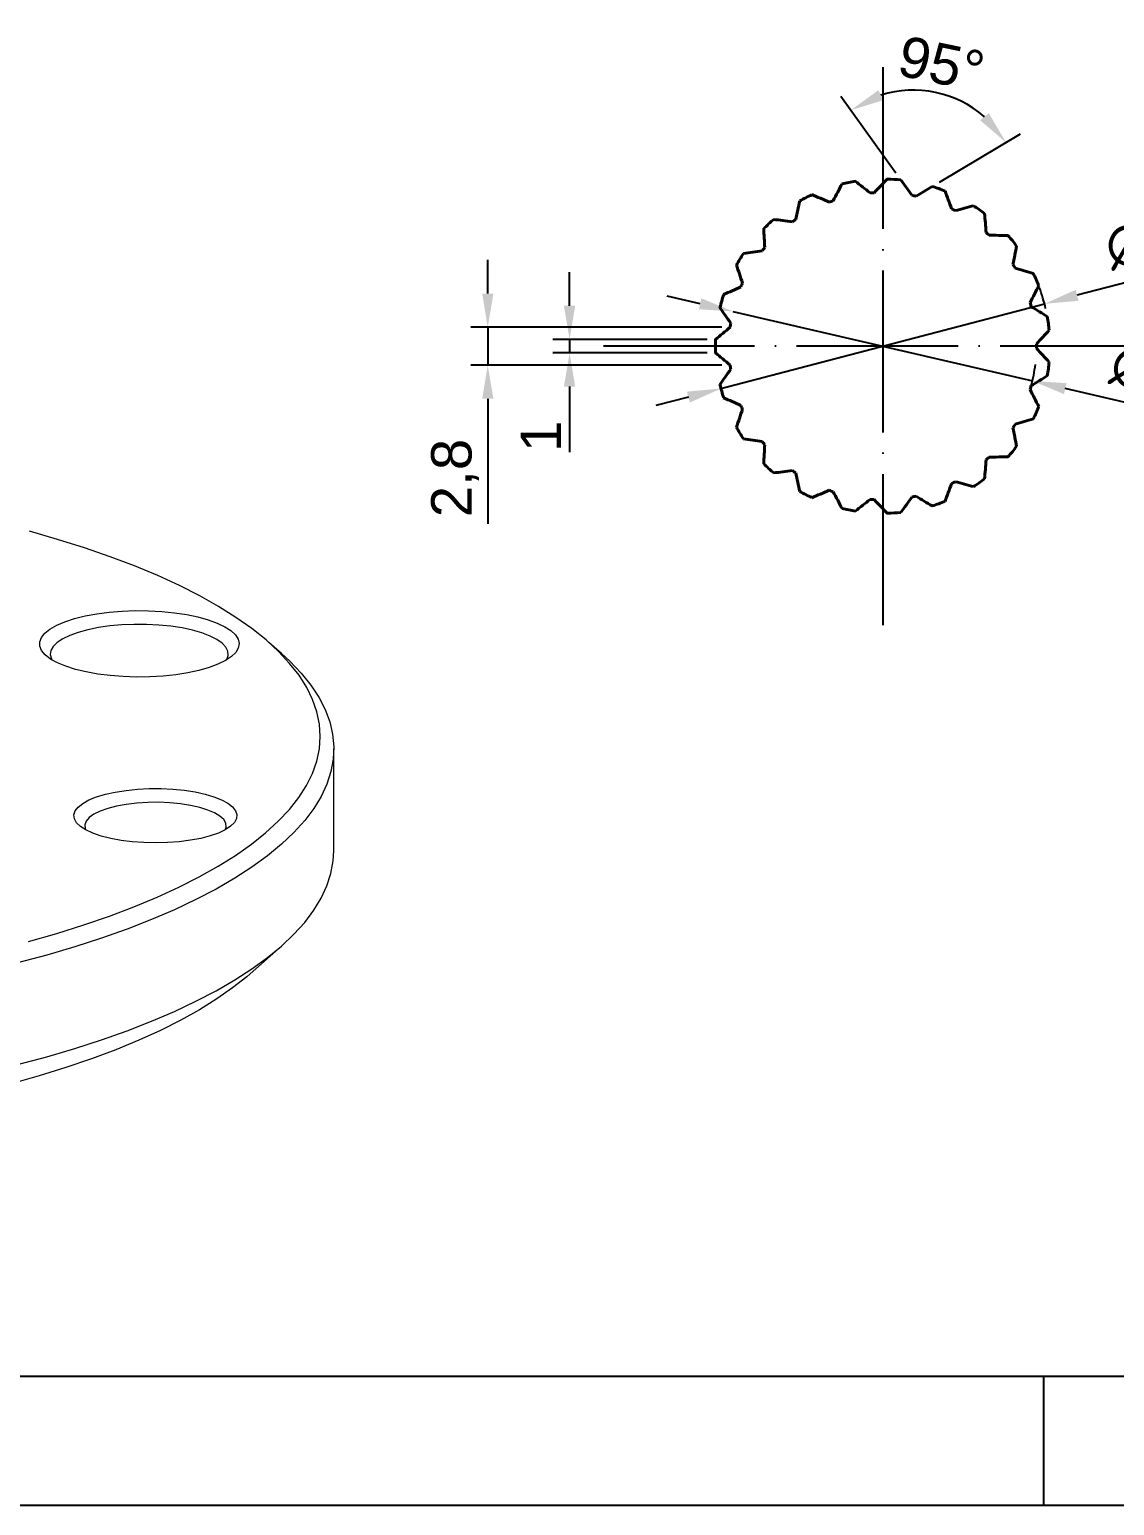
# Model space of a CAD drawing. Header units: millimetres. Extents: x 2452 to 2855, y 1106 to 1391.
# Drawn here: x 2578.2 to 2658.6, y 1106.5 to 1216 of the extents above; entities that cross this region are included whole.
import ezdxf

# ---------------------------------------------------------------- set-up
doc = ezdxf.new("R2010")
doc.units = ezdxf.units.MM
doc.linetypes.add('ACAD_ISO04W100', pattern=[30, 24, -3, 0, -3])
doc.linetypes.add('ACAD_ISO05W100', pattern=[33, 24, -3, 0, -3, 0, -3])
for name, color, linetype, lineweight in [('AM_0', 7, 'Continuous', 40), ('AM_4', 1, 'ACAD_ISO04W100', 25), ('AM_5', 3, 'Continuous', 25), ('AM_BOR', 2, 'ACAD_ISO05W100', 35)]:
    doc.layers.add(name, color=color, linetype=linetype, lineweight=lineweight)
doc.styles.get("Standard").update_dxf_attribs({"font": 'arial.ttf'})
doc.dimstyles.new('ISO-25', dxfattribs={"dimtxt": 3, "dimasz": 2.5, "dimexe": 1.25, "dimexo": 0.625, "dimtad": 1, "dimtxsty": 'Standard', "dimcen": 2.5, "dimadec": 0, "dimazin": 0, "dimtfac": 1, "dimtmove": 0, "dimatfit": 3, "dimfxl": 1, "dimarcsym": 0})

# ---------------------------------------------------------------- blocks, each defined once
blk = doc.blocks.new('A3 ZTL')
blk.add_line((19.57, 9.78), (401.17, 9.78))
at = {"layer": 'AM_BOR', "color": 135, "lineweight": 25}
blk.add_line((205.48, 9.78), (205.48, 0), dxfattribs=at)
at = {"layer": 'AM_BOR', "color": 135, "linetype": 'Continuous', "lineweight": 25}
blk.add_line((410.96, 0), (0, 0), dxfattribs=at)
blk = doc.blocks.new('*D74')
at = {"layer": 'AM_5', "color": 0, "lineweight": -2, "transparency": 16777216}
for p, q in [((2670.18, 1200.01), (2655.85, 1196.26)), ((2629.44, 1189.34), (2653.43, 1195.62)), ((2627.02, 1188.71), (2624.6, 1188.07))]:
    blk.add_line(p, q, dxfattribs=at)
blk.add_arc((2641.44, 1192.48), 12.4, 13.06, 20.4471, dxfattribs=at)
at = {"layer": 'AM_5', "color": 0, "transparency": 16777216}
for points in [[(2655.74, 1196.66), (2655.96, 1195.85), (2653.43, 1195.62)], [(2626.91, 1189.11), (2627.13, 1188.3), (2629.44, 1189.34)]]:
    blk.add_solid(points, dxfattribs=at)
at = {"layer": 'Defpoints', "color": 0, "transparency": 16777216}
for p in [(2653.43, 1195.62), (2629.44, 1189.34)]:
    blk.add_point(p, dxfattribs=at)
at = {"layer": 'AM_5', "color": 0, "transparency": 16777216, "insert": (2663.6, 1200.85), "char_height": 3, "attachment_point": 5, "rotation": 14.6718}
blk.add_mtext('∅24,8', dxfattribs=at)
blk = doc.blocks.new('*D75')
at = {"layer": 'AM_5', "color": 0, "lineweight": -2, "transparency": 16777216}
for p, q in [((2627.9, 1195.63), (2625.46, 1196.19)), ((2630.33, 1195.06), (2652.54, 1189.9)), ((2669.4, 1185.98), (2654.97, 1189.34))]:
    blk.add_line(p, q, dxfattribs=at)
blk.add_arc((2641.44, 1192.48), 11.4, 345.1198, 353.1999, dxfattribs=at)
at = {"layer": 'AM_5', "color": 0, "transparency": 16777216}
for points in [[(2627.99, 1196.03), (2627.8, 1195.22), (2630.33, 1195.06)], [(2655.07, 1189.74), (2654.88, 1188.93), (2652.54, 1189.9)]]:
    blk.add_solid(points, dxfattribs=at)
at = {"layer": 'Defpoints', "color": 0, "transparency": 16777216}
for p in [(2630.33, 1195.06), (2652.54, 1189.9)]:
    blk.add_point(p, dxfattribs=at)
at = {"layer": 'AM_5', "color": 0, "transparency": 16777216, "insert": (2663.97, 1189.79), "char_height": 3, "attachment_point": 5, "rotation": 346.9175}
blk.add_mtext('∅22,8', dxfattribs=at)
blk = doc.blocks.new('*D76')
at = {"layer": 'AM_5', "color": 0, "lineweight": -2, "transparency": 16777216}
for p, q in [((2618.21, 1195.48), (2618.21, 1197.98)), ((2628.41, 1192.98), (2616.96, 1192.98)), ((2618.21, 1192.98), (2618.21, 1191.98)), ((2628.41, 1191.98), (2616.96, 1191.98)), ((2618.21, 1189.48), (2618.21, 1184.63))]:
    blk.add_line(p, q, dxfattribs=at)
at = {"layer": 'AM_5', "color": 0, "transparency": 16777216}
for points in [[(2617.79, 1195.48), (2618.63, 1195.48), (2618.21, 1192.98)], [(2617.79, 1189.48), (2618.63, 1189.48), (2618.21, 1191.98)]]:
    blk.add_solid(points, dxfattribs=at)
at = {"layer": 'Defpoints', "color": 0, "transparency": 16777216}
for p in [(2629.04, 1192.98), (2618.21, 1191.98), (2629.04, 1191.98)]:
    blk.add_point(p, dxfattribs=at)
at = {"layer": 'AM_5', "color": 0, "transparency": 16777216, "insert": (2616.08, 1185.8), "char_height": 3, "attachment_point": 5, "rotation": 90}
blk.add_mtext('1', dxfattribs=at)
blk = doc.blocks.new('*D77')
at = {"layer": 'AM_5', "color": 0, "lineweight": -2, "transparency": 16777216}
for p, q in [((2612.14, 1196.38), (2612.14, 1198.88)), ((2629.5, 1193.88), (2610.89, 1193.88)), ((2612.14, 1193.88), (2612.14, 1191.08)), ((2629.5, 1191.08), (2610.89, 1191.08)), ((2612.14, 1188.58), (2612.14, 1179.31))]:
    blk.add_line(p, q, dxfattribs=at)
at = {"layer": 'AM_5', "color": 0, "transparency": 16777216}
for points in [[(2611.73, 1196.38), (2612.56, 1196.38), (2612.14, 1193.88)], [(2611.73, 1188.58), (2612.56, 1188.58), (2612.14, 1191.08)]]:
    blk.add_solid(points, dxfattribs=at)
at = {"layer": 'Defpoints', "color": 0, "transparency": 16777216}
for p in [(2630.12, 1193.88), (2612.14, 1191.08), (2630.12, 1191.08)]:
    blk.add_point(p, dxfattribs=at)
at = {"layer": 'AM_5', "color": 0, "transparency": 16777216, "insert": (2609.72, 1182.7), "char_height": 3, "attachment_point": 5, "rotation": 90}
blk.add_mtext('2,8', dxfattribs=at)
blk = doc.blocks.new('*D78')
at = {"layer": 'AM_5', "color": 0, "lineweight": -2, "transparency": 16777216}
for p, q in [((2642.42, 1205.32), (2638.34, 1210.99)), ((2645.64, 1204.65), (2651.65, 1208.23))]:
    blk.add_line(p, q, dxfattribs=at)
blk.add_arc((2643.73, 1203.5), 7.97, 48.8295, 107.6923, dxfattribs=at)
at = {"layer": 'AM_5', "color": 0, "transparency": 16777216}
for points in [[(2641.49, 1210.73), (2641.11, 1211.47), (2639.07, 1209.98)], [(2649.3, 1209.77), (2648.66, 1209.24), (2650.58, 1207.59)]]:
    blk.add_solid(points, dxfattribs=at)
at = {"layer": 'Defpoints', "color": 0, "transparency": 16777216}
for p in [(2647.42, 1210.57), (2642.79, 1204.81), (2645.11, 1204.33), (2643.6, 1203.67), (2643.9, 1203.61)]:
    blk.add_point(p, dxfattribs=at)
at = {"layer": 'AM_5', "color": 0, "transparency": 16777216, "insert": (2645.79, 1213.42), "char_height": 3, "attachment_point": 5, "rotation": 348.2609}
blk.add_mtext('95°', dxfattribs=at)

msp = doc.modelspace()

# ---------------------------------------------------------------- linework, layer by layer
at = {"color": 7, "linetype": 'Continuous', "lineweight": 15}
for p, q in [((2596.849, 1169.677), (2595.913, 1170.502)), ((2600.724, 1155.063), (2600.724, 1162.606)), ((2594.51, 1145.93), (2596.849, 1147.992))]:
    msp.add_line(p, q, dxfattribs=at)
at = {"color": 7, "linetype": 'Continuous', "lineweight": 15, "flags": 128}
for points in [[(2578.09, 1148.329), (2580.173, 1148.925), (2582.172, 1149.552), (2584.081, 1150.21), (2585.895, 1150.897), (2587.612, 1151.611), (2589.228, 1152.352), (2590.738, 1153.116), (2592.14, 1153.903), (2593.431, 1154.711), (2594.607, 1155.538), (2595.667, 1156.382), (2596.608, 1157.242), (2597.428, 1158.115), (2598.124, 1159.001), (2598.697, 1159.896), (2599.144, 1160.799), (2599.465, 1161.708), (2599.658, 1162.621), (2599.724, 1163.536), (2599.662, 1164.451), (2599.472, 1165.364), (2599.155, 1166.273), (2598.712, 1167.176), (2598.143, 1168.071), (2597.449, 1168.957), (2596.633, 1169.831), (2595.695, 1170.691), (2594.639, 1171.536), (2593.466, 1172.363), (2592.178, 1173.172), (2590.78, 1173.959), (2589.272, 1174.724), (2587.66, 1175.465), (2585.946, 1176.18), (2584.134, 1176.868), (2582.228, 1177.527), (2580.232, 1178.155), (2578.15, 1178.752)], [(2588.912, 1172.713), (2589.811, 1172.577), (2590.648, 1172.401), (2591.407, 1172.19), (2592.074, 1171.947), (2592.639, 1171.676), (2593.09, 1171.383), (2593.42, 1171.073), (2593.623, 1170.75), (2593.696, 1170.421), (2593.636, 1170.093), (2593.445, 1169.769), (2593.127, 1169.457), (2592.686, 1169.162), (2592.132, 1168.889), (2591.473, 1168.644), (2590.723, 1168.429), (2589.893, 1168.25), (2588.999, 1168.11), (2588.056, 1168.01), (2587.083, 1167.953), (2586.095, 1167.94), (2585.111, 1167.971), (2584.148, 1168.046), (2583.223, 1168.162), (2582.353, 1168.319), (2581.554, 1168.512), (2580.839, 1168.74), (2580.221, 1168.997), (2579.712, 1169.28), (2579.321, 1169.582), (2579.053, 1169.9), (2578.916, 1170.226), (2578.909, 1170.555), (2579.035, 1170.882), (2579.29, 1171.201), (2579.67, 1171.505), (2580.169, 1171.789), (2580.777, 1172.049), (2581.483, 1172.28), (2582.275, 1172.477), (2583.139, 1172.637), (2584.059, 1172.757), (2585.019, 1172.836), (2586.002, 1172.871), (2586.99, 1172.862), (2587.966, 1172.809), (2588.912, 1172.713)], [(2588.629, 1171.71), (2587.747, 1171.798), (2586.837, 1171.844), (2585.916, 1171.848), (2585.003, 1171.809), (2584.115, 1171.728), (2583.269, 1171.607), (2582.482, 1171.447), (2581.77, 1171.253), (2581.145, 1171.027), (2580.621, 1170.775), (2580.207, 1170.501), (2579.912, 1170.21), (2579.741, 1169.909), (2579.697, 1169.602), (2579.782, 1169.296), (2579.834, 1169.204)], [(2592.758, 1169.204), (2592.781, 1169.243), (2592.888, 1169.548), (2592.868, 1169.855), (2592.719, 1170.158), (2592.445, 1170.451), (2592.052, 1170.728), (2591.546, 1170.985), (2590.939, 1171.215), (2590.241, 1171.416), (2589.466, 1171.581), (2588.629, 1171.71)], [(2596.849, 1169.677), (2597.455, 1169.118), (2598.296, 1168.237), (2599.015, 1167.345), (2599.61, 1166.443), (2600.078, 1165.532), (2600.42, 1164.615), (2600.635, 1163.694), (2600.722, 1162.771), (2600.681, 1161.847), (2600.511, 1160.925), (2600.215, 1160.006), (2599.791, 1159.093), (2599.241, 1158.187), (2598.567, 1157.291), (2597.769, 1156.406), (2596.849, 1155.535), (2595.809, 1154.678), (2594.652, 1153.839), (2593.38, 1153.018), (2591.995, 1152.218), (2590.501, 1151.439), (2588.901, 1150.685), (2587.198, 1149.956), (2585.396, 1149.254), (2583.498, 1148.581), (2581.509, 1147.937), (2579.433, 1147.325), (2577.275, 1146.745)], [(2589.634, 1159.543), (2590.435, 1159.419), (2591.173, 1159.257), (2591.833, 1159.062), (2592.401, 1158.836), (2592.864, 1158.585), (2593.213, 1158.315), (2593.44, 1158.03), (2593.54, 1157.738), (2593.511, 1157.443), (2593.354, 1157.154), (2593.072, 1156.875), (2592.671, 1156.612), (2592.16, 1156.372), (2591.55, 1156.16), (2590.853, 1155.979), (2590.084, 1155.834), (2589.26, 1155.727), (2588.399, 1155.662), (2587.518, 1155.64), (2586.637, 1155.66), (2585.774, 1155.723), (2584.948, 1155.827), (2584.176, 1155.97), (2583.475, 1156.149), (2582.86, 1156.36), (2582.343, 1156.599), (2581.936, 1156.86), (2581.647, 1157.138), (2581.484, 1157.428), (2581.448, 1157.722), (2581.541, 1158.015), (2581.761, 1158.3), (2582.103, 1158.571), (2582.56, 1158.823), (2583.123, 1159.05), (2583.778, 1159.247), (2584.513, 1159.411), (2585.311, 1159.537), (2586.156, 1159.623), (2587.029, 1159.667), (2587.912, 1159.668), (2588.787, 1159.626), (2589.634, 1159.543)], [(2589.351, 1158.539), (2588.56, 1158.616), (2587.742, 1158.65), (2586.919, 1158.641), (2586.11, 1158.59), (2585.335, 1158.497), (2584.613, 1158.365), (2583.962, 1158.196), (2583.398, 1157.996), (2582.935, 1157.769), (2582.584, 1157.521), (2582.354, 1157.257), (2582.25, 1156.985), (2582.276, 1156.71), (2582.317, 1156.613)], [(2592.673, 1156.613), (2592.739, 1156.819), (2592.713, 1157.094), (2592.559, 1157.364), (2592.28, 1157.622), (2591.883, 1157.863), (2591.378, 1158.08), (2590.777, 1158.268), (2590.096, 1158.422), (2589.351, 1158.539)], [(2577.275, 1139.203), (2579.433, 1139.782), (2581.509, 1140.395), (2583.498, 1141.038), (2585.396, 1141.712), (2587.198, 1142.414), (2588.901, 1143.143), (2590.501, 1143.897), (2591.995, 1144.675), (2593.38, 1145.476), (2594.652, 1146.296), (2595.809, 1147.136), (2596.849, 1147.992), (2597.769, 1148.864), (2598.567, 1149.749), (2599.241, 1150.645), (2599.791, 1151.55), (2600.215, 1152.463), (2600.511, 1153.382), (2600.681, 1154.304), (2600.724, 1155.063)], [(2594.51, 1145.93), (2594.266, 1145.719), (2593.217, 1144.884), (2592.05, 1144.066), (2590.768, 1143.268), (2589.375, 1142.491), (2587.874, 1141.736), (2586.267, 1141.006), (2584.559, 1140.302), (2582.752, 1139.626), (2580.852, 1138.979), (2578.863, 1138.363), (2576.788, 1137.778)]]:
    msp.add_lwpolyline(points, dxfattribs=at)
at = {"layer": 'AM_0'}
for p, q in [((2642.787, 1204.809), (2643.604, 1203.674)), ((2643.905, 1203.612), (2645.106, 1204.328))]:
    msp.add_line(p, q, dxfattribs=at)
for radius, start, end in [(12.401, 99.39286, 104.0854), (12.401, 83.74069, 88.43323), (12.401, 68.08851, 72.78105), (12.401, 115.04504, 119.73757), (11.4, 108.79326, 110.33717), (11.4, 93.14109, 94.685), (11.4, 77.48891, 79.03283), (11.4, 61.83674, 63.38065), (12.401, 52.43634, 57.12888), (12.401, 130.69721, 135.38975), (11.4, 124.44544, 125.98935), (11.4, 46.18457, 47.72848), (11.4, 140.09761, 141.64152), (12.401, 36.78417, 41.4767), (12.401, 146.34938, 151.04192), (11.4, 30.53239, 32.0763), (12.401, 21.13199, 25.82453), (11.4, 155.74978, 157.29369), (12.401, 162.00156, 166.6941), (11.4, 14.88022, 16.42413), (12.401, 5.47982, 10.17236), (11.4, 171.40196, 172.94587), (12.401, 177.65373, 182.34627), (11.4, 359.22804, 0.77196), (11.4, 187.05413, 188.59804), (12.401, 349.82764, 354.52018), (12.401, 193.3059, 197.99844), (11.4, 343.57587, 345.11978), (11.4, 202.70631, 204.25022), (12.401, 334.17547, 338.86801), (11.4, 327.9237, 329.46761), (12.401, 208.95808, 213.65062), (11.4, 218.35848, 219.90239), (12.401, 318.5233, 323.21583), (12.401, 224.61025, 229.30279), (11.4, 312.27152, 313.81543), (11.4, 234.01065, 235.55456), (11.4, 296.61935, 298.16326), (12.401, 302.87112, 307.56366), (12.401, 240.26243, 244.95496), (11.4, 249.66283, 251.20674), (11.4, 280.96717, 282.51109), (12.401, 255.9146, 260.60714), (11.4, 265.315, 266.85891), (12.401, 271.56677, 276.25931), (12.401, 287.21895, 291.91149)]:
    msp.add_arc((2641.435, 1192.482), radius, start, end, dxfattribs=at)
for points in [[(2638.423, 1204.521), (2638.206, 1204.111), (2637.986, 1203.696), (2637.763, 1203.274)], [(2640.504, 1203.844), (2640.131, 1204.142), (2639.764, 1204.435), (2639.402, 1204.725)], [(2641.783, 1204.887), (2641.463, 1204.551), (2641.139, 1204.211), (2640.81, 1203.865)], [(2635.286, 1203.262), (2635.188, 1202.808), (2635.088, 1202.35), (2634.987, 1201.883)], [(2637.473, 1203.172), (2637.034, 1203.358), (2636.602, 1203.541), (2636.174, 1203.722)], [(2646.543, 1202.674), (2646.379, 1203.122), (2646.218, 1203.563), (2646.059, 1203.999)], [(2648.178, 1202.901), (2647.729, 1202.78), (2647.276, 1202.657), (2646.816, 1202.533)], [(2649.103, 1200.918), (2649.067, 1201.393), (2649.03, 1201.862), (2648.994, 1202.324)], [(2632.606, 1201.203), (2632.634, 1200.74), (2632.661, 1200.271), (2632.69, 1199.795)], [(2634.736, 1201.706), (2634.263, 1201.767), (2633.797, 1201.827), (2633.337, 1201.886)], [(2650.738, 1200.696), (2650.274, 1200.7), (2649.805, 1200.704), (2649.328, 1200.708)], [(2651.095, 1198.536), (2651.188, 1199.004), (2651.279, 1199.465), (2651.37, 1199.92)], [(2632.496, 1199.557), (2632.024, 1199.488), (2631.559, 1199.42), (2631.1, 1199.352)], [(2630.581, 1198.498), (2630.732, 1198.059), (2630.885, 1197.615), (2631.041, 1197.164)], [(2652.609, 1197.881), (2652.164, 1198.01), (2651.713, 1198.141), (2651.254, 1198.274)], [(2630.919, 1196.883), (2630.483, 1196.689), (2630.054, 1196.498), (2629.63, 1196.309)], [(2652.37, 1195.706), (2652.586, 1196.131), (2652.798, 1196.55), (2653.008, 1196.964)], [(2653.652, 1194.666), (2653.257, 1194.911), (2652.858, 1195.158), (2652.453, 1195.41)], [(2629.36, 1195.346), (2629.624, 1194.965), (2629.892, 1194.579), (2630.163, 1194.187)], [(2630.121, 1193.882), (2629.754, 1193.578), (2629.393, 1193.278), (2629.035, 1192.982)], [(2652.834, 1192.636), (2653.157, 1192.987), (2653.474, 1193.333), (2653.788, 1193.675)], [(2653.788, 1191.289), (2653.474, 1191.631), (2653.157, 1191.977), (2652.834, 1192.329)], [(2629.035, 1191.982), (2629.393, 1191.686), (2629.754, 1191.387), (2630.121, 1191.082)], [(2630.163, 1190.778), (2629.892, 1190.386), (2629.624, 1190), (2629.36, 1189.618)], [(2652.453, 1189.555), (2652.858, 1189.806), (2653.257, 1190.054), (2653.652, 1190.298)], [(2653.008, 1188.001), (2652.798, 1188.415), (2652.586, 1188.833), (2652.37, 1189.259)], [(2629.63, 1188.655), (2630.054, 1188.467), (2630.483, 1188.276), (2630.919, 1188.082)], [(2631.041, 1187.8), (2630.885, 1187.349), (2630.732, 1186.905), (2630.581, 1186.467)], [(2651.254, 1186.691), (2651.713, 1186.824), (2652.164, 1186.954), (2652.609, 1187.083)], [(2631.1, 1185.612), (2631.559, 1185.545), (2632.024, 1185.477), (2632.496, 1185.408)], [(2651.37, 1185.045), (2651.279, 1185.5), (2651.188, 1185.96), (2651.095, 1186.428)], [(2632.69, 1185.169), (2632.661, 1184.693), (2632.634, 1184.224), (2632.606, 1183.761)], [(2648.994, 1182.64), (2649.03, 1183.103), (2649.067, 1183.571), (2649.103, 1184.047)], [(2649.328, 1184.256), (2649.805, 1184.261), (2650.274, 1184.265), (2650.738, 1184.269)], [(2633.337, 1183.079), (2633.797, 1183.138), (2634.263, 1183.197), (2634.736, 1183.258)], [(2634.987, 1183.081), (2635.088, 1182.615), (2635.188, 1182.156), (2635.286, 1181.702)], [(2646.059, 1180.966), (2646.218, 1181.402), (2646.379, 1181.843), (2646.543, 1182.291)], [(2646.816, 1182.432), (2647.276, 1182.307), (2647.729, 1182.185), (2648.178, 1182.063)], [(2636.174, 1181.242), (2636.602, 1181.424), (2637.034, 1181.607), (2637.473, 1181.793)], [(2637.763, 1181.69), (2637.986, 1181.268), (2638.206, 1180.853), (2638.423, 1180.443)], [(2642.78, 1180.145), (2643.051, 1180.522), (2643.325, 1180.903), (2643.604, 1181.29)], [(2643.905, 1181.353), (2644.315, 1181.109), (2644.718, 1180.868), (2645.117, 1180.631)], [(2639.402, 1180.24), (2639.764, 1180.53), (2640.131, 1180.823), (2640.504, 1181.12)], [(2640.81, 1181.099), (2641.139, 1180.754), (2641.463, 1180.413), (2641.783, 1180.077)]]:
    msp.add_open_spline(points, degree=3, dxfattribs=at)
at = {"layer": 'AM_4', "ltscale": 0.5}
for p, q in [((2641.435, 1213.185), (2641.435, 1171.779)), ((2662.138, 1192.482), (2620.732, 1192.482))]:
    msp.add_line(p, q, dxfattribs=at)

# ---------------------------------------------------------------- block references
at = {"linetype": 'ByBlock', "lineweight": 0, "xscale": 0.9801000000000002, "yscale": 0.9801000000000002, "zscale": 0.9801000000000002}
msp.add_blockref('A3 ZTL', (2451.96, 1106.498), dxfattribs=at)

# ---------------------------------------------------------------- dimensions: what is measured, and where the dimension line sits
at = {"layer": 'AM_5'}
dim = msp.add_angular_dim_2l(base=(2647.415, 1210.574), line1=((2643.905, 1203.612), (2645.106, 1204.328)), line2=((2642.787, 1204.809), (2643.604, 1203.674)), dimstyle='ISO-25', dxfattribs=at)
dim.commit()
dim.dimension.update_dxf_attribs({"geometry": '*D78', "text_midpoint": (2645.787, 1213.424)})
for p1, p2, picture, middle in [((2629.438, 1189.341), (2653.432, 1195.623), '*D74', (2663.597, 1200.845)), ((2630.331, 1195.063), (2652.539, 1189.902), '*D75', (2663.967, 1189.789))]:
    dim = msp.add_diameter_dim_2p(p1=p1, p2=p2, dimstyle='ISO-25', dxfattribs=at)
    dim.commit()
    dim.dimension.update_dxf_attribs({"geometry": picture, "text_midpoint": middle})
for base, p1, p2, picture, middle in [((2612.144, 1191.082), (2630.121, 1193.882), (2630.121, 1191.082), '*D77', (2609.716, 1182.698)), ((2618.211, 1191.982), (2629.035, 1192.982), (2629.035, 1191.982), '*D76', (2616.08, 1185.805))]:
    dim = msp.add_linear_dim(base=base, p1=p1, p2=p2, angle=90, dimstyle='ISO-25', dxfattribs=at)
    dim.commit()
    dim.dimension.update_dxf_attribs({"geometry": picture, "text_midpoint": middle})

doc.saveas('drawing.dxf')
